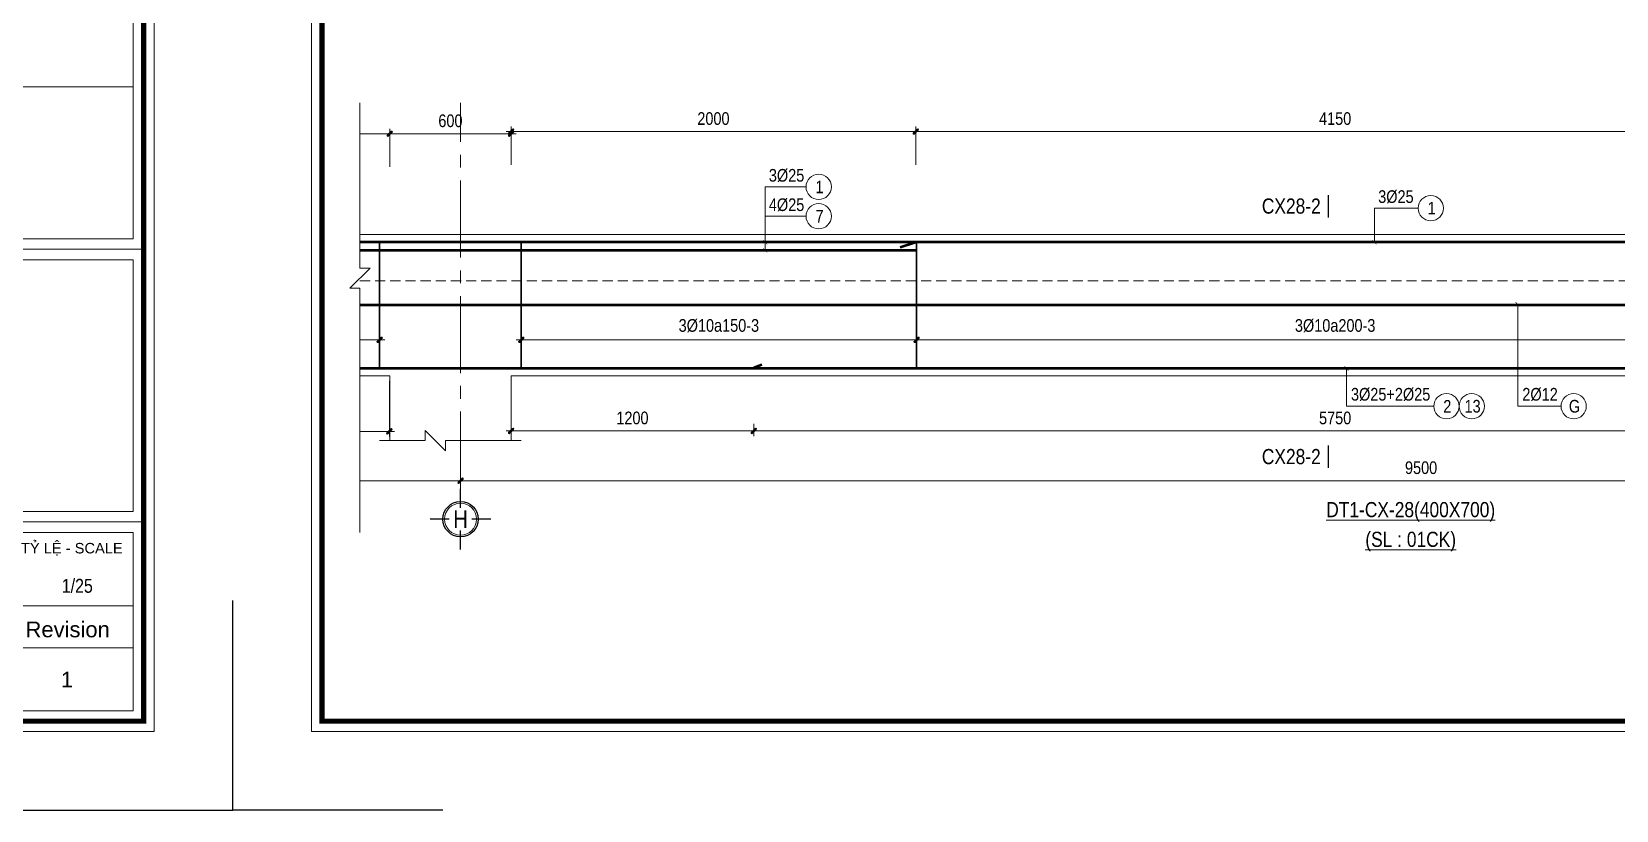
# Model space of a CAD drawing. Header units: millimetres. Extents: x 397144 to 8960116, y 345581 to 674207.
# Drawn here: x 4974462 to 4982297, y 602096 to 605946 of the extents above; entities that cross this region are included whole.
import ezdxf
from ezdxf.enums import TextEntityAlignment as Align
from ezdxf.xclip import XClip

# ---------------------------------------------------------------- set-up
doc = ezdxf.new("R2010")
doc.units = ezdxf.units.MM
doc.header["$XCLIPFRAME"] = 0
doc.header["$PDSIZE"] = -10
for name, pattern in [('CENTER', [2, 1.25, -0.25, 0.25, -0.25]), ('CENTER2', [28.575, 19.05, -3.175, 3.175, -3.175]), ('HIDDEN', [0.375, 0.25, -0.125])]:
    doc.linetypes.add(name, pattern=pattern)
doc.layers.get('0').update_dxf_attribs({"linetype": 'CONTINUOUS'})
doc.layers.get('Defpoints').update_dxf_attribs({"color": 12, "linetype": 'CONTINUOUS'})
for name, color, linetype, lineweight in [('2', 2, 'CONTINUOUS', 20), ('CDAI', 8, 'CONTINUOUS', 30), ('CHUNHO', 7, 'CENTER', 13), ('CTHEP', 2, 'CONTINUOUS', 50), ('DBAO', 3, 'CONTINUOUS', 20), ('DGIONG', 4, 'CONTINUOUS', 13), ('KTH', 150, 'CONTINUOUS', 5), ('Net khuat', 8, 'HIDDEN', 13), ('STICK', 1, 'CONTINUOUS', 9), ('TEXT', 7, 'CONTINUOUS', 15)]:
    doc.layers.add(name, color=color, linetype=linetype, lineweight=lineweight)
doc.layers.add('8', color=8, linetype='CONTINUOUS')
doc.styles.add('CHG_XX_Khung ten$0$A1 BORDER$0$ARIAL', font='arial.ttf')
doc.styles.add('CHG_XX_Khung ten$0$arial', font='arial.ttf')
doc.styles.add('HELVECONDENSE', font='VHELVCN_0.TTF')
doc.styles.add('Star-HelCon', font='VHELVCN_0.TTF')
doc.styles.add('TTP-HelCon', font='VHELVCN_0.TTF')
doc.styles.add('VNI-HELVE-CONDENSE', font='VHELVCN_0.TTF')
doc.dimstyles.new('kc-25', dxfattribs={"dimtxt": 62.5, "dimasz": 20, "dimexe": 20, "dimexo": 50, "dimgap": 25, "dimtad": 3, "dimdec": 0, "dimzin": 0, "dimdsep": 46, "dimtxsty": 'VNI-HELVE-CONDENSE', "dimblk": 'DIM', "dimcen": 2.5, "dimclrd": 256, "dimclre": 154, "dimclrt": 7, "dimaunit": 1, "dimadec": 0, "dimazin": 0, "dimtfac": 1, "dimtdec": 0, "dimtix": 1, "dimtmove": 0, "dimatfit": 3, "dimldrblk": 'DOT', "dimfxl": 1, "dimtolj": 1, "dimtzin": 0, "dimarcsym": 0})
doc.dimstyles.new('TTP-25', dxfattribs={"dimscale": 25, "dimtxt": 2.5, "dimasz": 1, "dimexe": 1, "dimexo": 1, "dimgap": 0.09, "dimtad": 0, "dimdec": 4, "dimrnd": 5, "dimzin": 9, "dimdsep": 46, "dimtxsty": 'TTP-HelCon', "dimblk": 'Stick1', "dimcen": 0.09, "dimdle": 1.5, "dimclrd": 256, "dimclre": 256, "dimclrt": 7, "dimadec": 0, "dimazin": 0, "dimtfac": 1, "dimtdec": 4, "dimtmove": 0, "dimatfit": 3, "dimldrblk": '_ArchTick1', "dimfxl": 1, "dimtvp": 1, "dimtolj": 1, "dimtzin": 0, "dimarcsym": 0})

# ---------------------------------------------------------------- blocks, each defined once
blk = doc.blocks.new('CHG_XX_Khung ten')
for p, q in [((687, 107), (824, 107)), ((687, 55), (824, 55))]:
    blk.add_line(p, q)
at = {"linetype": 'Continuous'}
blk.add_line((689, 39), (822, 39), dxfattribs=at)
blk.add_lwpolyline([(15, 579), (826, 579), (826, 15), (15, 15)], close=True)
at = {"color": 4, "linetype": 'Continuous', "const_width": 1}
blk.add_lwpolyline([(17, 577), (824, 577), (824, 17), (17, 17)], close=True, dxfattribs=at)
at = {"linetype": 'Continuous'}
for points in [[(689, 177), (822, 177), (822, 138), (689, 138)], [(689, 109), (822, 109), (822, 138), (689, 138)], [(689, 105), (822, 105), (822, 57), (689, 57)], [(689, 53), (822, 53), (822, 31), (689, 31)], [(822, 19), (689, 19), (689, 31), (822, 31)]]:
    blk.add_lwpolyline(points, close=True, dxfattribs=at)
at = {"layer": 'Defpoints', "color": 1, "ltscale": 2}
for points in [[(40.06, 0), (0, 0), (0, 40)], [(800.94, 0), (841, 0), (841, 40)]]:
    blk.add_lwpolyline(points, dxfattribs=at)
at = {"style": 'CHG_XX_Khung ten$0$A1 BORDER$0$ARIAL'}
blk.add_text('TỶ LỆ - SCALE', height=2, dxfattribs=at).set_placement((820, 50), align=Align.MIDDLE_RIGHT)
for s, style, p in [('Revision', 'CHG_XX_Khung ten$0$A1 BORDER$0$ARIAL', (809.5, 34.5)), ('1', 'CHG_XX_Khung ten$0$arial', (809.36, 24.93))]:
    blk.add_text(s, height=3, dxfattribs=dict(style=style)).set_placement(p, align=Align.MIDDLE_CENTER)
blk = doc.blocks.new('Stick1')
at = {"layer": 'STICK'}
h = blk.add_hatch(color=256, dxfattribs=at)
edge = h.paths.add_edge_path()
edge.add_line((0.3, 0.5), (-0.5, -0.3))
edge.add_arc((-0.4, -0.4), 0.141, 135, 315)
edge.add_line((-0.3, -0.5), (0.5, 0.3))
edge.add_arc((0.4, 0.4), 0.141, 315, 495)
blk.add_line((1, 0), (-1, 0), dxfattribs=at)
blk.add_lwpolyline([(0.3, 0.5), (-0.5, -0.3, 1), (-0.3, -0.5), (0.5, 0.3, 1), (0.3, 0.5, 1)], format="xyb", dxfattribs=at)
blk = doc.blocks.new('*D8637')
at = {"layer": 'Defpoints', "color": 0, "transparency": 16777216}
for p in [(5079741.5, 532698.1), (5081246.5, 532615.6), (5079741.5, 532558.2)]:
    blk.add_point(p, dxfattribs=at)
at = {"layer": 'KTH', "lineweight": -2, "transparency": 16777216}
for p, q in [((5079741.5, 532673.1), (5079741.5, 532533.2)), ((5081221.5, 532558.2), (5079766.5, 532558.2)), ((5081246.5, 532590.6), (5081246.5, 532533.2))]:
    blk.add_line(p, q, dxfattribs=at)
at = {"layer": 'KTH', "lineweight": -2, "transparency": 16777216, "xscale": 25, "yscale": 25, "zscale": 25, "rotation": 180}
blk.add_blockref('Stick1', (5079741.5, 532558.2), dxfattribs=at)
at = {"layer": 'KTH', "lineweight": -2, "transparency": 16777216, "xscale": 25, "yscale": 25, "zscale": 25}
blk.add_blockref('Stick1', (5081246.5, 532558.2), dxfattribs=at)
at = {"layer": 'KTH', "color": 7, "transparency": 16777216, "insert": (5080494, 532628.1), "char_height": 62.5, "attachment_point": 5, "style": 'TTP-HelCon'}
blk.add_mtext('\\A1;3Þ10a150-3', dxfattribs=at)
blk = doc.blocks.new('_ArchTick1')
at = {"color": 0, "const_width": 3.81}
blk.add_lwpolyline([(-12.7, -12.7), (12.7, 12.7)], dxfattribs=at)
blk = doc.blocks.new('*D8638')
at = {"layer": 'Defpoints', "color": 0, "transparency": 16777216}
for p in [(5083901.5, 532698.2), (5081946.5, 532615.6), (5083901.5, 532558.2)]:
    blk.add_point(p, dxfattribs=at)
at = {"layer": 'KTH', "lineweight": -2, "transparency": 16777216}
for p, q in [((5083901.5, 532673.2), (5083901.5, 532533.2)), ((5081946.5, 532590.6), (5081946.5, 532533.2)), ((5081971.5, 532558.2), (5083876.5, 532558.2))]:
    blk.add_line(p, q, dxfattribs=at)
at = {"layer": 'KTH', "lineweight": -2, "transparency": 16777216, "xscale": 25, "yscale": 25, "zscale": 25, "rotation": 180}
blk.add_blockref('Stick1', (5081946.5, 532558.2), dxfattribs=at)
at = {"layer": 'KTH', "lineweight": -2, "transparency": 16777216, "xscale": 25, "yscale": 25, "zscale": 25}
blk.add_blockref('Stick1', (5083901.5, 532558.2), dxfattribs=at)
at = {"layer": 'KTH', "color": 7, "transparency": 16777216, "insert": (5082924, 532628.1), "char_height": 62.5, "attachment_point": 5, "style": 'TTP-HelCon'}
blk.add_mtext('\\A1;3Þ10a150-3', dxfattribs=at)
blk = doc.blocks.new('*D8639')
at = {"layer": 'Defpoints', "color": 0, "transparency": 16777216}
for p in [(5081896.5, 533577.1), (5081296.5, 533424), (5081896.5, 533424)]:
    blk.add_point(p, dxfattribs=at)
at = {"layer": 'KTH', "lineweight": -2, "transparency": 16777216}
for p, q in [((5081296.5, 533449), (5081296.5, 533602.1)), ((5081321.5, 533577.1), (5081871.5, 533577.1)), ((5081896.5, 533449), (5081896.5, 533602.1))]:
    blk.add_line(p, q, dxfattribs=at)
at = {"layer": 'KTH', "lineweight": -2, "transparency": 16777216, "xscale": 25, "yscale": 25, "zscale": 25, "rotation": 180}
blk.add_blockref('Stick1', (5081296.5, 533577.1), dxfattribs=at)
at = {"layer": 'KTH', "lineweight": -2, "transparency": 16777216, "xscale": 25, "yscale": 25, "zscale": 25}
blk.add_blockref('Stick1', (5081896.5, 533577.1), dxfattribs=at)
at = {"layer": 'KTH', "color": 7, "transparency": 16777216, "insert": (5081596.5, 533641), "char_height": 62.5, "attachment_point": 5, "style": 'TTP-HelCon'}
blk.add_mtext('\\A1;600', dxfattribs=at)
blk = doc.blocks.new('dau truc')
blk.add_circle((0, 0), 180)
at = {"layer": '8'}
for p, q in [((0, 127), (0, 345)), ((-127, 0), (-345, 0)), ((345, 0), (127, 0)), ((0, -345), (0, -127))]:
    blk.add_line(p, q, dxfattribs=at)
blk.add_circle((0, 0), 200, dxfattribs=at)
at = {"layer": 'TEXT', "style": 'HELVECONDENSE'}
blk.add_attdef('A', text='', height=233, dxfattribs=at).set_placement((0, 0), align=Align.MIDDLE)
blk = doc.blocks.new('*D8610')
at = {"layer": 'Defpoints', "color": 0, "transparency": 16777216}
for p in [(5081296.5, 533577), (5079745.5, 533388), (5081296.5, 533388)]:
    blk.add_point(p, dxfattribs=at)
at = {"layer": 'KTH', "lineweight": -2, "transparency": 16777216}
for p, q in [((5079745.5, 533413), (5079745.5, 533602)), ((5079770.5, 533577), (5081271.5, 533577)), ((5081296.5, 533413), (5081296.5, 533602))]:
    blk.add_line(p, q, dxfattribs=at)
at = {"layer": 'KTH', "lineweight": -2, "transparency": 16777216, "xscale": 25, "yscale": 25, "zscale": 25, "rotation": 180}
blk.add_blockref('Stick1', (5079745.5, 533577), dxfattribs=at)
at = {"layer": 'KTH', "lineweight": -2, "transparency": 16777216, "xscale": 25, "yscale": 25, "zscale": 25}
blk.add_blockref('Stick1', (5081296.5, 533577), dxfattribs=at)
at = {"layer": 'KTH', "color": 7, "transparency": 16777216, "insert": (5080521, 533640.9), "char_height": 62.5, "attachment_point": 5, "style": 'TTP-HelCon'}
blk.add_mtext('\\A1;1550', dxfattribs=at)
blk = doc.blocks.new('*D8611')
at = {"layer": 'Defpoints', "color": 0, "transparency": 16777216}
for p in [(5083897.5, 533588), (5081896.5, 533399), (5083897.5, 533399)]:
    blk.add_point(p, dxfattribs=at)
at = {"layer": 'KTH', "lineweight": -2, "transparency": 16777216}
for p, q in [((5081896.5, 533424), (5081896.5, 533613)), ((5081921.5, 533588), (5083872.5, 533588)), ((5083897.5, 533424), (5083897.5, 533613))]:
    blk.add_line(p, q, dxfattribs=at)
at = {"layer": 'KTH', "lineweight": -2, "transparency": 16777216, "xscale": 25, "yscale": 25, "zscale": 25, "rotation": 180}
blk.add_blockref('Stick1', (5081896.5, 533588), dxfattribs=at)
at = {"layer": 'KTH', "lineweight": -2, "transparency": 16777216, "xscale": 25, "yscale": 25, "zscale": 25}
blk.add_blockref('Stick1', (5083897.5, 533588), dxfattribs=at)
at = {"layer": 'KTH', "color": 7, "transparency": 16777216, "insert": (5082897, 533651.9), "char_height": 62.5, "attachment_point": 5, "style": 'TTP-HelCon'}
blk.add_mtext('\\A1;2000', dxfattribs=at)
blk = doc.blocks.new('*D8616')
at = {"layer": 'Defpoints', "color": 0, "transparency": 16777216}
for p in [(5083901.5, 532698.2), (5088041.5, 532698.1), (5088041.5, 532558.1)]:
    blk.add_point(p, dxfattribs=at)
at = {"layer": 'KTH', "lineweight": -2, "transparency": 16777216}
for p, q in [((5083901.5, 532673.2), (5083901.5, 532533.1)), ((5088041.5, 532673.1), (5088041.5, 532533.1)), ((5083926.5, 532558.1), (5088016.5, 532558.1))]:
    blk.add_line(p, q, dxfattribs=at)
at = {"layer": 'KTH', "lineweight": -2, "transparency": 16777216, "xscale": 25, "yscale": 25, "zscale": 25, "rotation": 180}
blk.add_blockref('Stick1', (5083901.5, 532558.1), dxfattribs=at)
at = {"layer": 'KTH', "lineweight": -2, "transparency": 16777216, "xscale": 25, "yscale": 25, "zscale": 25}
blk.add_blockref('Stick1', (5088041.5, 532558.1), dxfattribs=at)
at = {"layer": 'KTH', "color": 7, "transparency": 16777216, "insert": (5085971.5, 532628), "char_height": 62.5, "attachment_point": 5, "style": 'TTP-HelCon'}
blk.add_mtext('\\A1;3Þ10a200-3', dxfattribs=at)
blk = doc.blocks.new('*D8618')
at = {"layer": 'Defpoints', "color": 0, "transparency": 16777216}
for p in [(5088045.5, 533588), (5083897.5, 533399), (5088045.5, 533388)]:
    blk.add_point(p, dxfattribs=at)
at = {"layer": 'KTH', "lineweight": -2, "transparency": 16777216}
for p, q in [((5083897.5, 533424), (5083897.5, 533613)), ((5083922.5, 533588), (5088020.5, 533588)), ((5088045.5, 533413), (5088045.5, 533613))]:
    blk.add_line(p, q, dxfattribs=at)
at = {"layer": 'KTH', "lineweight": -2, "transparency": 16777216, "xscale": 25, "yscale": 25, "zscale": 25, "rotation": 180}
blk.add_blockref('Stick1', (5083897.5, 533588), dxfattribs=at)
at = {"layer": 'KTH', "lineweight": -2, "transparency": 16777216, "xscale": 25, "yscale": 25, "zscale": 25}
blk.add_blockref('Stick1', (5088045.5, 533588), dxfattribs=at)
at = {"layer": 'KTH', "color": 7, "transparency": 16777216, "insert": (5085971.5, 533651.9), "char_height": 62.5, "attachment_point": 5, "style": 'TTP-HelCon'}
blk.add_mtext('\\A1;4150', dxfattribs=at)
blk = doc.blocks.new('DIM')
h = blk.add_hatch(color=1)
h.paths.add_polyline_path([(0.49, 0.29, 1), (0.29, 0.49), (-0.19, 0), (0.19, 0)])
h.paths.add_polyline_path([(0.19, 0), (-0.19, 0), (-0.49, -0.29, 1), (-0.29, -0.49)])
at = {"color": 9}
for p, q in [((-0.19, 0), (-1.5, 0)), ((0.19, 0), (1.5, 0))]:
    blk.add_line(p, q, dxfattribs=at)
at = {"color": 1}
for p, q in [((-0.49, -0.29), (0.29, 0.49)), ((-0.29, -0.49), (0.49, 0.29)), ((-0.19, 0), (0.19, 0))]:
    blk.add_line(p, q, dxfattribs=at)
blk.add_arc((-0.39, -0.39), 0.138, 135, 315, dxfattribs=at)
blk = doc.blocks.new('*D1587')
at = {"layer": 'Defpoints', "color": 0, "transparency": 16777216}
for p in [(5075146.5, 532059.7), (5081646.5, 531958.5), (5081646.5, 531861.7)]:
    blk.add_point(p, dxfattribs=at)
at = {"layer": 'KTH', "lineweight": -2, "transparency": 16777216}
for p, q in [((5075146.5, 532034.7), (5075146.5, 531836.7)), ((5081646.5, 531933.5), (5081646.5, 531836.7)), ((5075171.5, 531861.7), (5081621.5, 531861.7))]:
    blk.add_line(p, q, dxfattribs=at)
at = {"layer": 'KTH', "lineweight": -2, "transparency": 16777216, "xscale": 25, "yscale": 25, "zscale": 25, "rotation": 180}
blk.add_blockref('Stick1', (5075146.5, 531861.7), dxfattribs=at)
at = {"layer": 'KTH', "lineweight": -2, "transparency": 16777216, "xscale": 25, "yscale": 25, "zscale": 25}
blk.add_blockref('Stick1', (5081646.5, 531861.7), dxfattribs=at)
at = {"layer": 'KTH', "color": 7, "transparency": 16777216, "insert": (5078396.5, 531925.5), "char_height": 62.5, "attachment_point": 5, "style": 'TTP-HelCon'}
blk.add_mtext('\\A1;6500', dxfattribs=at)
blk = doc.blocks.new('*D1588')
at = {"layer": 'Defpoints', "color": 0, "transparency": 16777216}
for p in [(5091146.5, 532059.7), (5081646.5, 531958.5), (5091146.5, 531861.7)]:
    blk.add_point(p, dxfattribs=at)
at = {"layer": 'KTH', "lineweight": -2, "transparency": 16777216}
for p, q in [((5091146.5, 532034.7), (5091146.5, 531836.7)), ((5081646.5, 531933.5), (5081646.5, 531836.7)), ((5081671.5, 531861.7), (5091121.5, 531861.7))]:
    blk.add_line(p, q, dxfattribs=at)
at = {"layer": 'KTH', "lineweight": -2, "transparency": 16777216, "xscale": 25, "yscale": 25, "zscale": 25, "rotation": 180}
blk.add_blockref('Stick1', (5081646.5, 531861.7), dxfattribs=at)
at = {"layer": 'KTH', "lineweight": -2, "transparency": 16777216, "xscale": 25, "yscale": 25, "zscale": 25}
blk.add_blockref('Stick1', (5091146.5, 531861.7), dxfattribs=at)
at = {"layer": 'KTH', "color": 7, "transparency": 16777216, "insert": (5086396.5, 531925.5), "char_height": 62.5, "attachment_point": 5, "style": 'TTP-HelCon'}
blk.add_mtext('\\A1;9500', dxfattribs=at)
blk = doc.blocks.new('*D8594')
at = {"layer": 'Defpoints', "color": 0, "transparency": 16777216}
for p in [(5081294.5, 532379.7), (5080294.5, 532165.4), (5080294.5, 532105.5)]:
    blk.add_point(p, dxfattribs=at)
at = {"layer": 'KTH', "lineweight": -2, "transparency": 16777216}
for p, q in [((5081294.5, 532354.7), (5081294.5, 532080.5)), ((5080294.5, 532140.4), (5080294.5, 532080.5)), ((5081269.5, 532105.5), (5080319.5, 532105.5))]:
    blk.add_line(p, q, dxfattribs=at)
at = {"layer": 'KTH', "lineweight": -2, "transparency": 16777216, "xscale": 25, "yscale": 25, "zscale": 25, "rotation": 180}
blk.add_blockref('Stick1', (5080294.5, 532105.5), dxfattribs=at)
at = {"layer": 'KTH', "lineweight": -2, "transparency": 16777216, "xscale": 25, "yscale": 25, "zscale": 25}
blk.add_blockref('Stick1', (5081294.5, 532105.5), dxfattribs=at)
at = {"layer": 'KTH', "color": 7, "transparency": 16777216, "insert": (5080794.5, 532169.3), "char_height": 62.5, "attachment_point": 5, "style": 'TTP-HelCon'}
blk.add_mtext('\\A1;1000', dxfattribs=at)
blk = doc.blocks.new('*D8596')
at = {"layer": 'Defpoints', "color": 0, "transparency": 16777216}
for p in [(5081896.5, 532381.7), (5083096.5, 532167.5), (5083096.5, 532107.6)]:
    blk.add_point(p, dxfattribs=at)
at = {"layer": 'KTH', "lineweight": -2, "transparency": 16777216}
for p, q in [((5081896.5, 532356.7), (5081896.5, 532082.6)), ((5083096.5, 532142.5), (5083096.5, 532082.6)), ((5081921.5, 532107.6), (5083071.5, 532107.6))]:
    blk.add_line(p, q, dxfattribs=at)
at = {"layer": 'KTH', "lineweight": -2, "transparency": 16777216, "xscale": 25, "yscale": 25, "zscale": 25, "rotation": 180}
blk.add_blockref('Stick1', (5081896.5, 532107.6), dxfattribs=at)
at = {"layer": 'KTH', "lineweight": -2, "transparency": 16777216, "xscale": 25, "yscale": 25, "zscale": 25}
blk.add_blockref('Stick1', (5083096.5, 532107.6), dxfattribs=at)
at = {"layer": 'KTH', "color": 7, "transparency": 16777216, "insert": (5082496.5, 532171.4), "char_height": 62.5, "attachment_point": 5, "style": 'TTP-HelCon'}
blk.add_mtext('\\A1;1200', dxfattribs=at)
blk = doc.blocks.new('*D8598')
at = {"layer": 'Defpoints', "color": 0, "transparency": 16777216}
for p in [(5083096.5, 532167.5), (5088846.5, 532142.5), (5088846.5, 532107.6)]:
    blk.add_point(p, dxfattribs=at)
at = {"layer": 'KTH', "lineweight": -2, "transparency": 16777216}
for p, q in [((5083096.5, 532142.5), (5083096.5, 532082.6)), ((5083121.5, 532107.6), (5088821.5, 532107.6)), ((5088846.5, 532117.5), (5088846.5, 532082.6))]:
    blk.add_line(p, q, dxfattribs=at)
at = {"layer": 'KTH', "lineweight": -2, "transparency": 16777216, "xscale": 25, "yscale": 25, "zscale": 25, "rotation": 180}
blk.add_blockref('Stick1', (5083096.5, 532107.6), dxfattribs=at)
at = {"layer": 'KTH', "lineweight": -2, "transparency": 16777216, "xscale": 25, "yscale": 25, "zscale": 25}
blk.add_blockref('Stick1', (5088846.5, 532107.6), dxfattribs=at)
at = {"layer": 'KTH', "color": 7, "transparency": 16777216, "insert": (5085971.5, 532171.4), "char_height": 62.5, "attachment_point": 5, "style": 'TTP-HelCon'}
blk.add_mtext('\\A1;5750', dxfattribs=at)
blk = doc.blocks.new('MC')
at = {"layer": 'CTHEP', "const_width": 10}
blk.add_lwpolyline([(0, 150), (0, 0)], dxfattribs=at)
at = {"layer": 'TEXT', "style": 'TTP-HelCon'}
blk.add_attdef('A', text='', height=100, dxfattribs=at).set_placement((-50, 26), align=Align.RIGHT)
blk = doc.blocks.new('CX28')
at = {"layer": 'CDAI', "ltscale": 52.5}
for p, q in [((5081246.45717, 533044.7268), (5081246.45717, 532414.7268)), ((5081946.45457, 533044.72297), (5081946.45457, 532418.70683)), ((5083901.45457, 533044.65466), (5083901.45457, 532418.68366))]:
    blk.add_line(p, q, dxfattribs=at)
at = {"layer": 'CTHEP'}
for p, q in [((5079745.49665, 533000.71364), (5083895.45857, 533000.71364)), ((5083820.45857, 533015.65083), (5083895.45857, 533040.65083)), ((5053030.18222, 532731.7149), (5097531.87558, 532731.66677)), ((5083096.45857, 532420.76639), (5083135.95756, 532436.45826))]:
    blk.add_line(p, q, dxfattribs=at)
for points in [[(5097715.24036, 532412.46726), (5097715.24036, 533040.65447), (5052876.45717, 533040.71921), (5052876.45717, 532414.45672)], [(5052911.67392, 532795.12013), (5052911.67392, 532418.73006), (5052911.67392, 532418.73006), (5053145.32759, 532418.707), (5068846.45578, 532418.67871), (5069420.50128, 532418.67683), (5097679.69928, 532418.65468), (5097679.69928, 532941.5302)]]:
    blk.add_lwpolyline(points, dxfattribs=at)
at = {"layer": 'DBAO'}
for points in [[(5090646.45856, 532379.61946), (5097745.24037, 532379.61208), (5097745.24037, 533079.60878), (5068994.36202, 533079.65363)], [(5075096.45857, 532379.64031), (5081296.45717, 532379.63055)], [(5081296.45717, 532059.7268), (5081296.45717, 532379.7268)], [(5081896.45857, 532059.65083), (5081896.45857, 532379.65083)], [(5081896.45857, 532379.62979), (5090046.45717, 532379.62022)]]:
    blk.add_lwpolyline(points, dxfattribs=at)
at = {"layer": 'DGIONG'}
blk.add_lwpolyline([(5081246.45717, 532059.7268), (5081471.45717, 532059.7268), (5081471.45717, 532109.7268), (5081571.45717, 532009.7268), (5081571.45717, 532059.7268), (5081946.45457, 532059.72297)], dxfattribs=at)
for centre in [(5083417.65533, 533314.53119), (5086444.45839, 533209.23913), (5083417.65533, 533169.23219), (5086521.885, 532229.7787), (5086646.885, 532229.7787), (5087150.88083, 532229.73406)]:
    blk.add_circle(centre, 62.5, dxfattribs=at)
at = {"layer": 'Net khuat', "linetype": 'CENTER2', "ltscale": 20}
blk.add_line((5081646.45717, 531822.23302), (5081646.45717, 533827.57566), dxfattribs=at)
at = {"layer": 'Net khuat', "ltscale": 200}
blk.add_lwpolyline([(5052846.45717, 532849.73002), (5097745.24037, 532849.73002)], dxfattribs=at)
at = {"xscale": 0.75, "yscale": 0.75, "zscale": 0.75}
for p in [(5085937.57849, 533162.60665), (5085937.57849, 531923.86551)]:
    blk.add_blockref('MC', p, dxfattribs=at).add_auto_attribs({'A': 'CX28-2'})
at = {"layer": '2', "ltscale": 300}
ref = blk.add_blockref('dau truc', (5081646.45717, 531671.36848), dxfattribs=dict(at, xscale=0.4367131292819977, yscale=0.4367131292819977, zscale=0.4367131292819977))
ref.add_attrib('A', 'H', dxfattribs={"layer": 'TEXT', "height": 87.5, "style": 'HELVECONDENSE'}).set_placement((5081646.45717, 531671.36848), align=Align.MIDDLE)
at = {"layer": 'TEXT', "style": 'TTP-HelCon'}
for s, p in [('3Þ25', (5083171.14527, 533340.38413)), ('4Þ25', (5083171.14527, 533195.08513)), ('3Þ25', (5086184.33451, 533235.09207, 0)), ('3Þ25+2Þ25', (5086049.80787, 532257.67575, 0)), ('2Þ12', (5086897.07296, 532257.63112, 0))]:
    blk.add_text(s, height=62.5, dxfattribs=at).set_placement(p)
at = {"layer": 'TEXT', "style": 'Star-HelCon'}
for s, p in [('1', (5083421.82199, 533314.53119)), ('1', (5086448.62506, 533209.23913)), ('7', (5083421.82199, 533169.23219)), ('2', (5086526.05166, 532229.7787)), ('13', (5086651.05166, 532229.7787)), ('G', (5087155.0475, 532229.73406))]:
    blk.add_text(s, height=62.5, dxfattribs=at).set_placement(p, align=Align.MIDDLE)
at = {"layer": 'TEXT', "style": 'TTP-HelCon'}
for s, p in [('%%UDT1-CX-28(400X700)', (5086345.05143, 531681.03764)), ('%%U(SL : 01CK)', (5086345.05143, 531534.14304))]:
    blk.add_text(s, height=75, dxfattribs=at).set_placement(p, align=Align.CENTER)
at = {"layer": 'KTH'}
for base, p1, p2, picture, middle in [((5081296.45717, 533577.049), (5079745.45717, 533388.04517), (5081296.45717, 533388.04517), '*D8610', (5080520.95717, 533640.88234)), ((5081896.45457, 533577.12114), (5081296.45717, 533424.02441), (5081896.45457, 533424.02441), '*D8639', (5081596.45587, 533640.95447)), ((5083897.45457, 533588.02825), (5081896.45457, 533399.02441), (5083897.45457, 533399.02441), '*D8611', (5082896.95457, 533651.86158)), ((5088045.45717, 533588.02825), (5083897.45457, 533399.02441), (5088045.45717, 533388.04517), '*D8618', (5085971.45587, 533651.86158)), ((5080294.45717, 532105.46496), (5081294.45717, 532379.65083), (5080294.45717, 532165.41614), '*D8594', (5080794.45717, 532169.2983)), ((5081646.45717, 531861.66974), (5075146.45717, 532059.65275), (5081646.45717, 531958.52092), '*D1587', (5078396.45717, 531925.50307)), ((5091146.45717, 531861.66974), (5081646.45717, 531958.52092), (5091146.45717, 532059.65275), '*D1588', (5086396.45717, 531925.50307))]:
    dim = blk.add_linear_dim(base=base, p1=p1, p2=p2, angle=180, dimstyle='TTP-25', override={"dimtmove": 1}, dxfattribs=at)
    dim.commit()
    dim.dimension.update_dxf_attribs({"geometry": picture, "text_midpoint": middle})
dim = blk.add_linear_dim(base=(5079741.45717, 532558.15061), p1=(5081246.45717, 532615.62396), p2=(5079741.45717, 532698.09549), angle=180, text='3Þ10a150-3', dimstyle='TTP-25', override={"dimtmove": 1}, dxfattribs=at)
dim.commit()
dim.dimension.update_dxf_attribs({"geometry": '*D8637', "text_midpoint": (5080493.95717, 532628.06728)})
for base, p1, p2, text, picture, middle in [((5083901.45457, 532558.15061), (5081946.45457, 532615.62396), (5083901.45457, 532698.16379), '3Þ10a150-3', '*D8638', (5082923.95457, 532628.06728)), ((5088041.45717, 532558.07525), (5083901.45457, 532698.16379), (5088041.45717, 532698.09549), '3Þ10a200-3', '*D8616', (5085971.45587, 532627.99192))]:
    dim = blk.add_linear_dim(base=base, p1=p1, p2=p2, text=text, dimstyle='TTP-25', override={"dimtmove": 1}, dxfattribs=at)
    dim.commit()
    dim.dimension.update_dxf_attribs({"geometry": picture, "text_midpoint": middle})
for base, p1, p2, picture, middle in [((5083096.45857, 532107.5579), (5081896.45857, 532381.74377), (5083096.45857, 532167.50907), '*D8596', (5082496.45857, 532171.39123)), ((5088846.45717, 532107.5579), (5083096.45857, 532167.50907), (5088846.45717, 532142.50907), '*D8598', (5085971.45787, 532171.39123))]:
    dim = blk.add_linear_dim(base=base, p1=p1, p2=p2, dimstyle='TTP-25', override={"dimtmove": 1}, dxfattribs=at)
    dim.commit()
    dim.dimension.update_dxf_attribs({"geometry": picture, "text_midpoint": middle})
at = {"layer": 'DGIONG'}
for points in [[(5083152.63351, 533040.72308), (5083152.63324, 533314.53119), (5083355.15533, 533314.53119)], [(5083152.63315, 533000.72308), (5083152.63289, 533169.23219), (5083355.15497, 533169.23219)], [(5086165.82274, 533040.73002), (5086165.82248, 533209.23913), (5086381.95839, 533209.23913)], [(5086874.06279, 532733.77863), (5086874.06093, 532229.73406), (5087088.38083, 532229.73406)], [(5086026.7961, 532416.82295), (5086026.79584, 532229.7787), (5086459.385, 532229.7787)]]:
    blk.add_leader(points, dimstyle='kc-25', override={"dimtad": 0, "dimldrblk": 'ArchTick', "dimfxl": 100, "dimarcsym": 1}, dxfattribs=at)

msp = doc.modelspace()

# ---------------------------------------------------------------- texts
at = {"layer": 'CHUNHO', "style": 'Star-HelCon'}
msp.add_text('1/25', height=68.75, dxfattribs=at).set_placement((4974687.03074, 603171.8704), align=Align.CENTER)

# ---------------------------------------------------------------- next in the draw order: block references
at = {"layer": 'KTH', "ltscale": 0.8, "xscale": 25.92478421702978, "yscale": 25.92478421702978, "zscale": 25.92478421702978}
msp.add_blockref('CHG_XX_Khung ten', (4953653.34321, 602096.26671), dxfattribs=at)

# ---------------------------------------------------------------- next in the draw order: block references
msp.add_blockref('CHG_XX_Khung ten', (4975456.08674, 602096.26671), dxfattribs=at)

# ---------------------------------------------------------------- next in the draw order: linework, layer by layer
at = {"layer": 'DGIONG'}
msp.add_lwpolyline([(4976084.72231, 605593.86847), (4976084.72231, 604777.3701), (4976134.72231, 604777.3701), (4976034.72231, 604677.3701), (4976084.72231, 604677.3701), (4976084.72231, 603469.67798)], dxfattribs=at)

# ---------------------------------------------------------------- next in the draw order: block references
at = {"layer": 'DBAO'}
ref = msp.add_blockref('CX28', (-105064.3371, 71864.5285), dxfattribs=at)
XClip(ref).set_block_clipping_path([(5081149.0594110629, 531411.0019548647), (5097865.1793135181, 533729.3399608198)])

doc.saveas('drawing.dxf')
